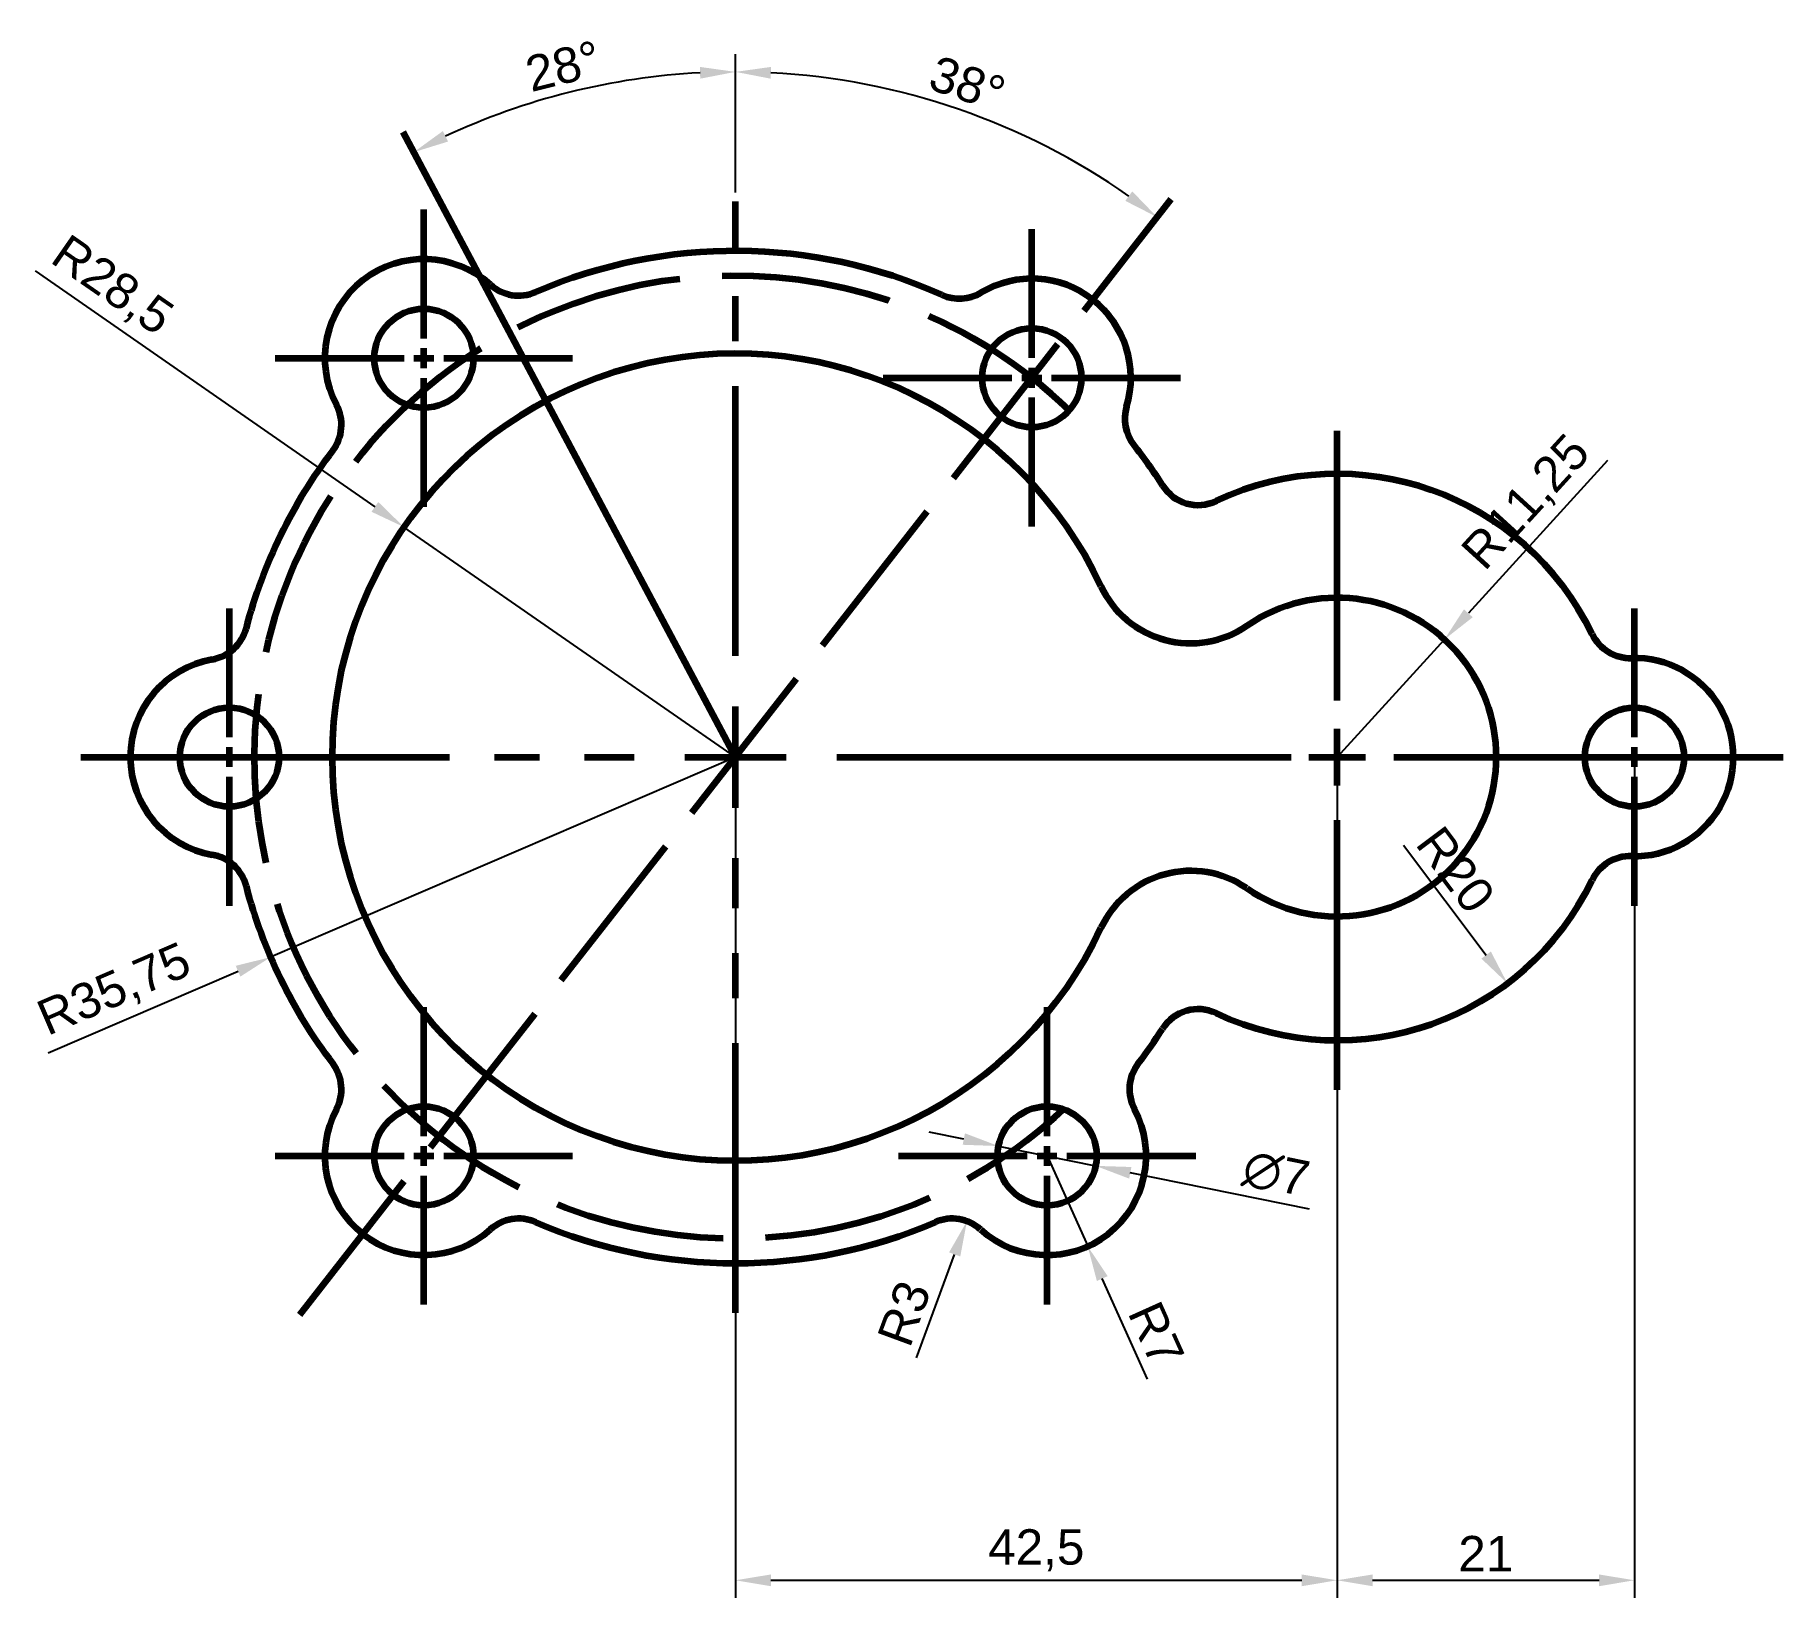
# Model space of a CAD drawing. Header units: millimetres. Extents: x 58 to 182, y 141 to 252.
import ezdxf

# ---------------------------------------------------------------- set-up
doc = ezdxf.new("R2010")
doc.units = ezdxf.units.MM
doc.linetypes.add('ACAD_ISO02W100', pattern=[15, 12, -3])
doc.linetypes.add('CENTER2', pattern=[28.575, 19.05, -3.175, 3.175, -3.175])
doc.styles.get("Standard").update_dxf_attribs({"font": 'arial.ttf'})
doc.dimstyles.new('ISO-25', dxfattribs={"dimtxt": 2.5, "dimasz": 2.5, "dimexe": 1.25, "dimexo": 0.625, "dimtad": 1, "dimtxsty": 'Standard', "dimcen": 2.5, "dimadec": 0, "dimazin": 0, "dimtfac": 1, "dimtmove": 0, "dimatfit": 3, "dimfxl": 1, "dimarcsym": 0})

# ---------------------------------------------------------------- blocks, each defined once
blk = doc.blocks.new('*U2')
at = {"color": 0, "linetype": 'CENTER2', "lineweight": 100, "transparency": 16777216}
for p, q in [((0, 7.15), (0, 39.25)), ((-39.25, 0), (-7.15, 0)), ((7.15, 0), (39.25, 0)), ((0, -39.25), (0, -7.15))]:
    blk.add_line(p, q, dxfattribs=at)
at = {"color": 0, "linetype": 'Continuous', "lineweight": 100, "transparency": 16777216}
for p, q in [((0, -3.575), (0, 3.575)), ((-3.575, 0), (3.575, 0))]:
    blk.add_line(p, q, dxfattribs=at)
blk = doc.blocks.new('*U3')
at = {"color": 0, "linetype": 'CENTER2', "lineweight": 100, "transparency": 16777216}
for p, q in [((0, 1.4), (0, 10.5)), ((-10.5, 0), (-1.4, 0)), ((1.4, 0), (10.5, 0)), ((0, -10.5), (0, -1.4))]:
    blk.add_line(p, q, dxfattribs=at)
at = {"color": 0, "linetype": 'Continuous', "lineweight": 100, "transparency": 16777216}
for p, q in [((-0.7, 0), (0.7, 0)), ((0, -0.7), (0, 0.7))]:
    blk.add_line(p, q, dxfattribs=at)
blk = doc.blocks.new('*U4')
at = {"color": 0, "linetype": 'CENTER2', "lineweight": 100, "transparency": 16777216}
for p, q in [((0, 1.4), (0, 10.5)), ((-10.5, 0), (-1.4, 0)), ((1.4, 0), (10.5, 0)), ((0, -10.5), (0, -1.4))]:
    blk.add_line(p, q, dxfattribs=at)
at = {"color": 0, "linetype": 'Continuous', "lineweight": 100, "transparency": 16777216}
for p, q in [((-0.7, 0), (0.7, 0)), ((0, -0.7), (0, 0.7))]:
    blk.add_line(p, q, dxfattribs=at)
blk = doc.blocks.new('*U5')
at = {"color": 0, "linetype": 'CENTER2', "lineweight": 100, "transparency": 16777216}
for p, q in [((0, 1.4), (0, 10.5)), ((-10.5, 0), (-1.4, 0)), ((1.4, 0), (10.5, 0)), ((0, -10.5), (0, -1.4))]:
    blk.add_line(p, q, dxfattribs=at)
at = {"color": 0, "linetype": 'Continuous', "lineweight": 100, "transparency": 16777216}
for p, q in [((-0.7, 0), (0.7, 0)), ((0, -0.7), (0, 0.7))]:
    blk.add_line(p, q, dxfattribs=at)
blk = doc.blocks.new('*U6')
at = {"color": 0, "linetype": 'CENTER2', "lineweight": 100, "transparency": 16777216}
for p, q in [((0, 1.4), (0, 10.5)), ((-10.5, 0), (-1.4, 0)), ((1.4, 0), (10.5, 0)), ((0, -10.5), (0, -1.4))]:
    blk.add_line(p, q, dxfattribs=at)
at = {"color": 0, "linetype": 'Continuous', "lineweight": 100, "transparency": 16777216}
for p, q in [((-0.7, 0), (0.7, 0)), ((0, -0.7), (0, 0.7))]:
    blk.add_line(p, q, dxfattribs=at)
blk = doc.blocks.new('*U7')
at = {"color": 0, "linetype": 'CENTER2', "lineweight": 100, "transparency": 16777216}
for p, q in [((0, 1.4), (0, 10.5)), ((-10.5, 0), (-1.4, 0)), ((1.4, 0), (10.5, 0)), ((0, -10.5), (0, -1.4))]:
    blk.add_line(p, q, dxfattribs=at)
at = {"color": 0, "linetype": 'Continuous', "lineweight": 100, "transparency": 16777216}
for p, q in [((-0.7, 0), (0.7, 0)), ((0, -0.7), (0, 0.7))]:
    blk.add_line(p, q, dxfattribs=at)
blk = doc.blocks.new('*U8')
at = {"color": 0, "linetype": 'CENTER2', "lineweight": 100, "transparency": 16777216}
for p, q in [((0, 1.4), (0, 10.5)), ((-10.5, 0), (-1.4, 0)), ((1.4, 0), (10.5, 0)), ((0, -10.5), (0, -1.4))]:
    blk.add_line(p, q, dxfattribs=at)
at = {"color": 0, "linetype": 'Continuous', "lineweight": 100, "transparency": 16777216}
for p, q in [((-0.7, 0), (0.7, 0)), ((0, -0.7), (0, 0.7))]:
    blk.add_line(p, q, dxfattribs=at)
blk = doc.blocks.new('*U9')
at = {"color": 0, "linetype": 'CENTER2', "lineweight": 100, "transparency": 16777216}
for p, q in [((0, 4), (0, 23.5)), ((-23.5, 0), (-4, 0)), ((4, 0), (23.5, 0)), ((0, -23.5), (0, -4))]:
    blk.add_line(p, q, dxfattribs=at)
at = {"color": 0, "linetype": 'Continuous', "lineweight": 100, "transparency": 16777216}
for p, q in [((0, -2), (0, 2)), ((-2, 0), (2, 0))]:
    blk.add_line(p, q, dxfattribs=at)
blk = doc.blocks.new('*D10')
at = {"color": 0, "lineweight": -2, "transparency": 16777216}
for p, q in [((58.38, 235.1), (82.39, 218.43)), ((107.86, 200.76), (84.44, 217.01))]:
    blk.add_line(p, q, dxfattribs=at)
at = {"color": 0, "transparency": 16777216}
blk.add_solid([(82.63, 218.78), (82.15, 218.09), (84.44, 217.01)], dxfattribs=at)
at = {"layer": 'Defpoints', "color": 0, "transparency": 16777216}
for p in [(84.44, 217.01), (107.86, 200.76)]:
    blk.add_point(p, dxfattribs=at)
at = {"color": 0, "transparency": 16777216, "insert": (63.76, 233.95), "char_height": 2.5, "attachment_point": 5, "rotation": 325.2446}
blk.add_mtext('R28,5', dxfattribs=at)
blk = doc.blocks.new('*D11')
at = {"color": 0, "lineweight": -2, "transparency": 16777216}
for p, q in [((107.86, 200.76), (75.02, 186.63)), ((59.32, 179.87), (72.73, 185.64))]:
    blk.add_line(p, q, dxfattribs=at)
at = {"color": 0, "transparency": 16777216}
blk.add_solid([(72.56, 186.02), (72.89, 185.26), (75.02, 186.63)], dxfattribs=at)
at = {"layer": 'Defpoints', "color": 0, "transparency": 16777216}
for p in [(107.86, 200.76), (75.02, 186.63)]:
    blk.add_point(p, dxfattribs=at)
at = {"color": 0, "transparency": 16777216, "insert": (64.03, 184.21), "char_height": 2.5, "attachment_point": 5, "rotation": 23.2912}
blk.add_mtext('R35,75', dxfattribs=at)
blk = doc.blocks.new('*D12')
at = {"color": 0, "lineweight": -2, "transparency": 16777216}
for p, q in [((123.99, 173.78), (121.54, 174.28)), ((126.44, 173.29), (133.3, 171.89)), ((148.4, 168.83), (135.75, 171.4))]:
    blk.add_line(p, q, dxfattribs=at)
at = {"color": 0, "transparency": 16777216}
for points in [[(124.07, 174.19), (123.91, 173.38), (126.44, 173.29)], [(135.83, 171.81), (135.67, 170.99), (133.3, 171.89)]]:
    blk.add_solid(points, dxfattribs=at)
at = {"layer": 'Defpoints', "color": 0, "transparency": 16777216}
for p in [(126.44, 173.29), (133.3, 171.89)]:
    blk.add_point(p, dxfattribs=at)
at = {"color": 0, "transparency": 16777216, "insert": (146.05, 171.32), "char_height": 2.5, "attachment_point": 5, "rotation": 348.5245}
blk.add_mtext('∅7', dxfattribs=at)
blk = doc.blocks.new('*D13')
at = {"color": 0, "lineweight": -2, "transparency": 16777216}
for p, q in [((129.87, 172.59), (132.74, 166.21)), ((136.96, 156.83), (133.77, 163.93))]:
    blk.add_line(p, q, dxfattribs=at)
at = {"color": 0, "transparency": 16777216}
blk.add_solid([(134.15, 164.1), (133.39, 163.76), (132.74, 166.21)], dxfattribs=at)
at = {"layer": 'Defpoints', "color": 0, "transparency": 16777216}
for p in [(129.87, 172.59), (132.74, 166.21)]:
    blk.add_point(p, dxfattribs=at)
at = {"color": 0, "transparency": 16777216, "insert": (137.59, 160.01), "char_height": 2.5, "attachment_point": 5, "rotation": 294.2314}
blk.add_mtext('R7', dxfattribs=at)
blk = doc.blocks.new('*D14')
at = {"color": 0, "lineweight": -2, "transparency": 16777216}
blk.add_line((120.65, 158.33), (123.34, 165.64), dxfattribs=at)
at = {"color": 0, "transparency": 16777216}
blk.add_solid([(122.95, 165.78), (123.74, 165.49), (124.21, 167.98)], dxfattribs=at)
at = {"layer": 'Defpoints', "color": 0, "transparency": 16777216}
for p in [(124.21, 167.98), (123.17, 165.17)]:
    blk.add_point(p, dxfattribs=at)
at = {"color": 0, "transparency": 16777216, "insert": (119.78, 161.47), "char_height": 2.5, "attachment_point": 5, "rotation": 69.7813}
blk.add_mtext('R3', dxfattribs=at)
blk = doc.blocks.new('*D15')
at = {"color": 0, "lineweight": -2, "transparency": 16777216}
for p, q in [((169.47, 221.7), (159.63, 210.92)), ((150.36, 200.76), (157.94, 209.07))]:
    blk.add_line(p, q, dxfattribs=at)
at = {"color": 0, "transparency": 16777216}
blk.add_solid([(159.32, 211.2), (159.94, 210.64), (157.94, 209.07)], dxfattribs=at)
at = {"layer": 'Defpoints', "color": 0, "transparency": 16777216}
for p in [(157.94, 209.07), (150.36, 200.76)]:
    blk.add_point(p, dxfattribs=at)
at = {"color": 0, "transparency": 16777216, "insert": (163.82, 218.67), "char_height": 2.5, "attachment_point": 5, "rotation": 47.6241}
blk.add_mtext('R11,25', dxfattribs=at)
blk = doc.blocks.new('*D16')
at = {"color": 0, "lineweight": -2, "transparency": 16777216}
blk.add_line((155.04, 194.54), (160.88, 186.78), dxfattribs=at)
at = {"color": 0, "transparency": 16777216}
blk.add_solid([(161.22, 187.03), (160.55, 186.53), (162.39, 184.78)], dxfattribs=at)
at = {"layer": 'Defpoints', "color": 0, "transparency": 16777216}
for p in [(150.36, 200.76), (162.39, 184.78)]:
    blk.add_point(p, dxfattribs=at)
at = {"color": 0, "transparency": 16777216, "insert": (158.73, 192.8), "char_height": 2.5, "attachment_point": 5, "rotation": 306.9652}
blk.add_mtext('R20', dxfattribs=at)
blk = doc.blocks.new('*D17')
at = {"color": 0, "lineweight": -2, "transparency": 16777216}
for p, q in [((107.86, 200.14), (107.86, 141.37)), ((150.36, 200.14), (150.36, 141.37)), ((110.36, 142.62), (147.86, 142.62))]:
    blk.add_line(p, q, dxfattribs=at)
at = {"color": 0, "transparency": 16777216}
for points in [[(110.36, 143.03), (110.36, 142.2), (107.86, 142.62)], [(147.86, 143.03), (147.86, 142.2), (150.36, 142.62)]]:
    blk.add_solid(points, dxfattribs=at)
at = {"layer": 'Defpoints', "color": 0, "transparency": 16777216}
for p in [(107.86, 200.76), (150.36, 200.76), (150.36, 142.62)]:
    blk.add_point(p, dxfattribs=at)
at = {"color": 0, "transparency": 16777216, "insert": (129.11, 144.74), "char_height": 2.5, "attachment_point": 5}
blk.add_mtext('42,5', dxfattribs=at)
blk = doc.blocks.new('*D18')
at = {"color": 0, "lineweight": -2, "transparency": 16777216}
for p, q in [((150.36, 200.14), (150.36, 141.37)), ((171.36, 200.14), (171.36, 141.37)), ((152.86, 142.62), (168.86, 142.62))]:
    blk.add_line(p, q, dxfattribs=at)
at = {"color": 0, "transparency": 16777216}
for points in [[(152.86, 143.03), (152.86, 142.2), (150.36, 142.62)], [(168.86, 143.03), (168.86, 142.2), (171.36, 142.62)]]:
    blk.add_solid(points, dxfattribs=at)
at = {"layer": 'Defpoints', "color": 0, "transparency": 16777216}
for p in [(150.36, 200.76), (171.36, 200.76), (171.36, 142.62)]:
    blk.add_point(p, dxfattribs=at)
at = {"color": 0, "transparency": 16777216, "insert": (160.86, 144.5), "char_height": 2.5, "attachment_point": 5}
blk.add_mtext('21', dxfattribs=at)
blk = doc.blocks.new('*D19')
at = {"color": 0, "lineweight": -2, "transparency": 16777216}
blk.add_line((107.86, 240.64), (107.86, 250.41), dxfattribs=at)
blk.add_arc((107.86, 200.76), 48.4, 54.9601, 87.0399, dxfattribs=at)
at = {"color": 0, "transparency": 16777216}
for points in [[(110.35, 248.68), (110.37, 249.51), (107.86, 249.16)], [(135.89, 240.72), (135.4, 240.05), (137.65, 238.9)]]:
    blk.add_solid(points, dxfattribs=at)
at = {"layer": 'Defpoints', "color": 0, "transparency": 16777216}
for p in [(128.57, 244.5), (107.86, 240.01), (138.64, 240.16), (107.86, 207.91), (77.08, 161.36)]:
    blk.add_point(p, dxfattribs=at)
at = {"color": 0, "transparency": 16777216, "insert": (124.24, 248.32), "char_height": 2.5, "attachment_point": 5, "rotation": 341}
blk.add_mtext('38°', dxfattribs=at)
blk = doc.blocks.new('*D20')
at = {"color": 0, "lineweight": -2, "transparency": 16777216}
blk.add_line((107.86, 240.64), (107.86, 250.41), dxfattribs=at)
blk.add_arc((107.86, 200.76), 48.4, 92.9601, 115.0399, dxfattribs=at)
at = {"color": 0, "transparency": 16777216}
for points in [[(105.35, 249.51), (105.37, 248.68), (107.86, 249.16)], [(87.56, 244.24), (87.19, 244.98), (85.14, 243.49)]]:
    blk.add_solid(points, dxfattribs=at)
at = {"layer": 'Defpoints', "color": 0, "transparency": 16777216}
for p in [(100.01, 248.52), (84.39, 244.91), (107.86, 240.01), (107.86, 207.91), (107.86, 200.76)]:
    blk.add_point(p, dxfattribs=at)
at = {"color": 0, "transparency": 16777216, "insert": (95.69, 249.56), "char_height": 2.5, "attachment_point": 5, "rotation": 14}
blk.add_mtext('28°', dxfattribs=at)

msp = doc.modelspace()

# ---------------------------------------------------------------- linework, layer by layer
at = {"lineweight": 100}
msp.add_line((107.86, 200.763), (84.386, 244.91), dxfattribs=at)
at = {"linetype": 'ACAD_ISO02W100', "lineweight": 100}
msp.add_line((77.077, 161.362), (138.643, 240.163), dxfattribs=at)
at = {"lineweight": 100}
for centre in [(85.85, 228.934), (128.792, 227.555), (72.11, 200.763), (171.36, 200.763), (85.85, 172.591), (129.87, 172.591)]:
    msp.add_circle(centre, 3.5, dxfattribs=at)
for centre, radius, start, end in [((85.85, 228.934), 7, 47.94643, 208.05357), ((107.86, 200.763), 35.75, 65.92491, 113.27466), ((92.548, 236.359), 3, 227.94643, 293.27466), ((123.667, 236.142), 3, 245.92491, 300.83092), ((128.792, 227.555), 7, 343.16908, 120.83092), ((107.86, 200.763), 28.5, 25.06042, 334.93958), ((77.025, 224.231), 3, 322.72534, 28.05357), ((138.364, 224.659), 3, 163.16908, 218.07509), ((107.86, 200.763), 35.75, 142.72534, 165.27466), ((107.86, 200.763), 35.75, 32.47111, 38.07509), ((140.552, 221.566), 3, 212.47111, 295.24176), ((150.36, 200.763), 20, 25.76017, 115.24176), ((140.018, 215.799), 7, 205.06042, 304.51904), ((150.36, 200.763), 11.25, 235.48096, 124.51904), ((70.383, 210.612), 3, 279.94643, 345.27466), ((171.074, 210.758), 3, 205.76017, 271.63725), ((72.11, 200.763), 7, 99.94643, 260.05357), ((171.36, 200.763), 7, 268.36275, 91.63725), ((70.383, 190.913), 3, 14.72534, 80.05357), ((140.018, 185.726), 7, 55.48096, 154.93958), ((171.074, 190.767), 3, 88.36275, 154.23983), ((107.86, 200.763), 35.75, 194.72534, 217.27466), ((150.36, 200.763), 20, 244.75824, 334.23983), ((140.552, 179.959), 3, 64.75824, 147.52889), ((107.86, 200.763), 35.75, 322.72534, 327.52889), ((77.025, 177.294), 3, 331.94643, 37.27466), ((138.695, 177.294), 3, 142.72534, 208.05357), ((85.85, 172.591), 7, 151.94643, 312.05357), ((129.87, 172.591), 7, 227.94643, 28.05357), ((92.548, 165.166), 3, 66.72534, 132.05357), ((123.171, 165.166), 3, 47.94643, 113.27466), ((107.86, 200.763), 35.75, 246.72534, 293.27466)]:
    msp.add_arc(centre, radius, start, end, dxfattribs=at)
at = {"linetype": 'ACAD_ISO02W100', "lineweight": 100}
msp.add_arc((107.86, 200.763), 34, 46.0993, 312.98288, dxfattribs=at)

# ---------------------------------------------------------------- block references
at = {"linetype": 'CENTER2', "lineweight": 100}
for name, p in [('*U2', (107.86, 200.763)), ('*U3', (85.85, 228.934)), ('*U8', (128.792, 227.555)), ('*U9', (150.36, 200.763)), ('*U4', (72.11, 200.763)), ('*U7', (171.36, 200.763)), ('*U5', (85.85, 172.591)), ('*U6', (129.87, 172.591))]:
    msp.add_blockref(name, p, dxfattribs=at)

# ---------------------------------------------------------------- dimensions: what is measured, and where the dimension line sits
at = {"color": 240, "true_color": 0xed1f24}
dim = msp.add_angular_dim_2l(base=(128.567, 244.504), line1=((77.077, 161.362), (138.643, 240.163)), line2=((107.86, 207.913), (107.86, 240.013)), dimstyle='ISO-25', dxfattribs=at)
dim.commit()
dim.dimension.update_dxf_attribs({"geometry": '*D19', "text_midpoint": (124.235, 248.32)})
dim = msp.add_angular_dim_2l(base=(100.011, 248.517), line1=((107.86, 207.913), (107.86, 240.013)), line2=((107.86, 200.763), (84.386, 244.91)), dimstyle='ISO-25', dxfattribs=at)
dim.commit()
dim.dimension.update_dxf_attribs({"geometry": '*D20', "text_midpoint": (96.152, 247.72), "dimtype": 162})
for center, mpoint, picture, middle in [((107.86, 200.763), (84.444, 217.01), '*D10', (62.548, 232.203)), ((150.36, 200.763), (162.386, 184.783), '*D16', (157.21, 191.66)), ((123.171, 165.166), (124.208, 167.981), '*D14', (121.568, 160.811))]:
    dim = msp.add_radius_dim(center=center, mpoint=mpoint, dimstyle='ISO-25', dxfattribs=at)
    dim.commit()
    dim.dimension.update_dxf_attribs({"geometry": picture, "text_midpoint": middle, "dimtype": 164})
for center, mpoint, picture, middle in [((150.36, 200.763), (157.942, 209.073), '*D15', (163.817, 218.669)), ((107.86, 200.763), (75.023, 186.627), '*D11', (64.034, 184.212)), ((129.87, 172.591), (132.743, 166.208), '*D13', (137.588, 160.01))]:
    dim = msp.add_radius_dim(center=center, mpoint=mpoint, dimstyle='ISO-25', dxfattribs=at)
    dim.commit()
    dim.dimension.update_dxf_attribs({"geometry": picture, "text_midpoint": middle})
for base, p1, p2, picture, middle in [((150.36, 142.615), (107.86, 200.763), (150.36, 200.763), '*D17', (129.11, 144.743)), ((171.36, 142.615), (150.36, 200.763), (171.36, 200.763), '*D18', (160.86, 144.495))]:
    dim = msp.add_linear_dim(base=base, p1=p1, p2=p2, dimstyle='ISO-25', dxfattribs=at)
    dim.commit()
    dim.dimension.update_dxf_attribs({"geometry": picture, "text_midpoint": middle})
dim = msp.add_diameter_dim_2p(p1=(126.44, 173.287), p2=(133.3, 171.895), dimstyle='ISO-25', dxfattribs=at)
dim.commit()
dim.dimension.update_dxf_attribs({"geometry": '*D12', "text_midpoint": (145.654, 169.387), "dimtype": 163})

doc.saveas('drawing.dxf')
